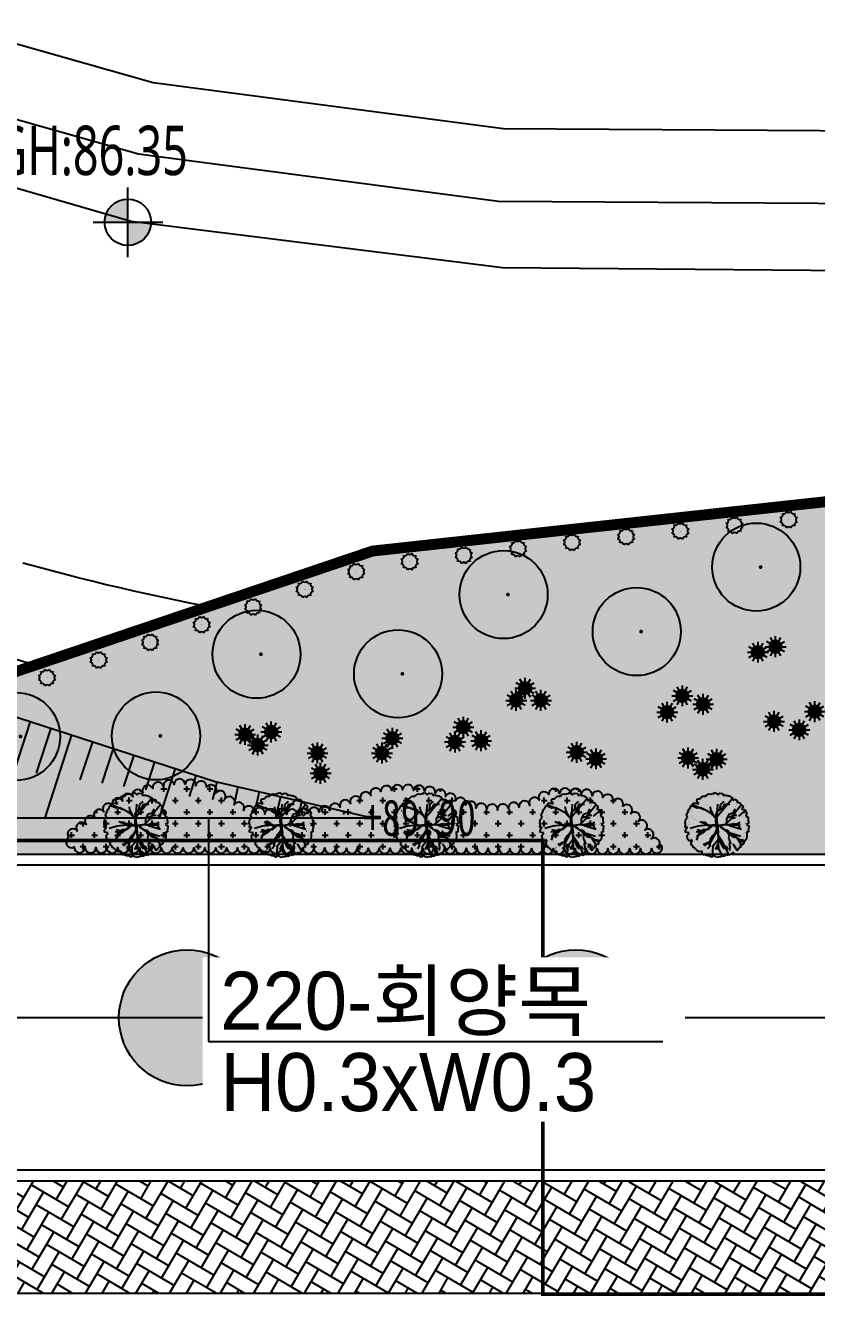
# Model space of a CAD drawing. Header units: millimetres. Extents: x 13387 to 322416, y 10188 to 219730.
# Drawn here: x 90969 to 112762, y 161485 to 196427 of the extents above; entities that cross this region are included whole.
import ezdxf
from ezdxf.enums import TextEntityAlignment as Align
from ezdxf.xclip import XClip

# ---------------------------------------------------------------- set-up
doc = ezdxf.new("R2010")
doc.units = ezdxf.units.MM
doc.header["$LTSCALE"] = 400
doc.header["$XCLIPFRAME"] = 0
doc.set_wipeout_variables(frame=1)
for name, pattern in [('base$0$base$0$HID', [2, 1.1, -0.9]), ('base$0$base$0$XREF_BASE$0$PHANTOMX2', [5, 2.5, -0.5, 0.5, -0.5, 0.5, -0.5]), ('DOT2', [0.125, 0, -0.125])]:
    doc.linetypes.add(name, pattern=pattern)
doc.layers.get('Defpoints').update_dxf_attribs({"color": 153})
for name, color, linetype in [('0-wipeout', 255, 'Continuous'), ('0-녹지', 71, 'Continuous'), ('_관목_Name', 7, 'Continuous'), ('_관목_Out', 7, 'Continuous'), ('_관목_Plant', 76, 'Continuous'), ('_관목_Size', 7, 'Continuous'), ('_관목_Tag', 7, 'Continuous'), ('_교목_Plant', 90, 'Continuous'), ('base$0$base$0$1-1CON', 35, 'Continuous'), ('base$0$base$0$1-HY', 8, 'Continuous'), ('base$0$base$0$1-물선', 5, 'Continuous'), ('base$0$base$0$1-지적선', 3, 'Continuous'), ('base$0$base$0$A-조적해치', 8, 'Continuous'), ('base$0$base$0$CE-SLOP-FILL', 1, 'Continuous'), ('base$0$base$0$CE_GH', 240, 'Continuous'), ('base$0$base$0$LSMD_CONT_LDREG_41500', 1, 'Continuous'), ('base$0$base$0$WID', 4, 'Continuous'), ('base$0$base$0$XREF_BASE$0$CE_PROPERTY LINE', 2, 'Continuous'), ('base$0$base$0$XREF_BASE$0$성토옹벽', 6, 'Continuous'), ('base$0$base$0$도로레벨', 5, 'Continuous'), ('base$0$base$0$사업부지', 7, 'Continuous'), ('base$0$base$0$지하2층외벽선', 2, 'Continuous'), ('base$0$base$0$현황레벨검토', 1, 'Continuous'), ('tc-2', 252, 'Continuous')]:
    doc.layers.add(name, color=color, linetype=linetype)
doc.layers.add('base$0$base$0$CE_GH_TEXT', color=2, linetype='Continuous', lineweight=20)
doc.styles.add('base$0$base$0$STANDARD', font='')
doc.styles.add('base$0$base$0$나눔고딕N', font='NanumGothic.ttf')
doc.styles.add('Landy', font='')
doc.styles.get("Standard").update_dxf_attribs({"font": 'arial.ttf'})
doc.styles.get('base$0$base$0$STANDARD').set_extended_font_data('DotumChe')
doc.styles.get('Landy').set_extended_font_data('Dotum')
doc.dimstyles.new('LandyUse_T', dxfattribs={"dimtxt": 2.5, "dimasz": 80, "dimexe": 1.25, "dimexo": 0.625, "dimtad": 1, "dimtxsty": 'Standard', "dimcen": 2.5, "dimadec": 0, "dimazin": 0, "dimtfac": 1, "dimtmove": 0, "dimatfit": 3, "dimfxl": 1, "dimarcsym": 0})
pattern_1 = [(59.62512505, (-195068152.13, -419647901.02), (-142.83199963, 547.356392), [1200, -400]), (149.62512505, (-195067949.87, -419647555.93), (-142.83199963, 547.356392), [1200, -400])]

# ---------------------------------------------------------------- blocks, each defined once
blk = doc.blocks.new('base$0$base$0$XREF_BASE$0$A$C3CBC0631')
at = {"layer": 'base$0$base$0$XREF_BASE$0$CE_PROPERTY LINE', "color": 8, "linetype": 'base$0$base$0$XREF_BASE$0$PHANTOMX2', "ltscale": 3, "flags": 128}
blk.add_lwpolyline([(24653, 158067), (15380, 151109), (8259, 149251), (3838, 149290), (748, 147602), (-6916, 147572), (-7299, 146160), (-1843, 125252), (436, 116516), (2171, 109870), (5326, 104706), (5798, 96717), (3940, 88655), (43, 76542), (81, 64279), (3722, 52297), (8342, 45951), (24954, 35648), (27528, 32946), (33205, 26984), (45785, 19196), (55262, 14961), (63842, 9900), (67943, 799), (71065, 403), (74495, 0), (71416, 11497), (72509, 16027), (80907, 20283), (84381, 29814), (86654, 26118), (86417, 19281), (94182, 16961), (94474, 13223), (94701, 13128), (143072, 50641), (145797, 73715), (141926, 86006), (137274, 142330), (130340, 137929), (128629, 139085), (122336, 140647), (114378, 141402), (105828, 145930), (90331, 146144), (69871, 143916), (58636, 140116), (56478, 144307), (45633, 153630)], close=True, dxfattribs=at)
blk = doc.blocks.new('base$0$base$0$A$C61401735')
at = {"layer": 'base$0$base$0$1-1CON', "color": 251, "linetype": 'Continuous', "elevation": 89000}
blk.add_lwpolyline([(84461, 144671), (84439, 144672)], dxfattribs=at)
at = {"layer": 'base$0$base$0$CE-SLOP-FILL', "color": 251}
for p, q in [((66727, 139219), (66296, 137891)), ((67298, 139033), (66896, 137798)), ((67868, 138848), (67126, 136563)), ((68439, 138662), (68098, 137613)), ((69010, 138477), (68699, 137520)), ((69580, 138291), (69299, 137427)), ((70151, 138106), (69900, 137335)), ((70721, 137920), (70280, 136563)), ((71292, 137735), (71102, 137149)), ((71864, 137553), (71749, 137058)), ((72448, 137418), (72350, 136991)), ((73033, 137283), (72950, 136923)), ((73617, 137148), (73482, 136563)), ((74202, 137013), (74150, 136788)), ((74787, 136877), (74750, 136720)), ((75371, 136742), (75351, 136653)), ((75956, 136607), (75951, 136585))]:
    blk.add_line(p, q, dxfattribs=at)
for points in [[(60445, 143707), (61434, 142857), (61945, 142392), (65415, 139645), (71820, 137563), (76146, 136563)], [(60445, 143707), (60445, 136563), (76146, 136563)]]:
    blk.add_lwpolyline(points, dxfattribs=at)
blk = doc.blocks.new('base$0$base$0$G$C940A8A8A')
at = {"layer": 'base$0$base$0$LSMD_CONT_LDREG_41500', "color": 1, "linetype": 'Continuous', "const_width": 300, "flags": 128}
blk.add_lwpolyline([(108147, 137630), (87787, 140640), (75957, 139800), (74927, 144400), (66787, 156160), (47607, 165750), (36878, 161359), (29518, 161359), (25251, 162513), (21834, 161660), (14411, 163566), (13684, 162297), (13684, 140689), (13684, 131660), (13684, 124791), (15433, 118998), (13873, 111149), (10039, 103817), (3210, 93080)], dxfattribs=at)
blk = doc.blocks.new('base$0$base$0$현황측량 지적')
at = {"layer": 'base$0$base$0$1-1CON', "color": 8, "linetype": 'Continuous', "elevation": 91000}
blk.add_lwpolyline([(6712, 2270), (6595, 2292), (6208, 2368), (5822, 2446), (5437, 2527), (5052, 2610), (4667, 2696), (4283, 2784), (3900, 2875), (3517, 2968), (3134, 3064), (2752, 3162), (2370, 3262), (1989, 3365), (1608, 3470)], dxfattribs=at)
at = {"layer": 'base$0$base$0$1-HY'}
blk.add_lwpolyline([(-9232, 19250), (-3947, 15360), (4590, 12888), (14814, 11611), (29668, 11486), (43871, 11222), (58268, 11764)], dxfattribs=at)
at = {"layer": 'base$0$base$0$1-HY', "color": 8}
blk.add_lwpolyline([(1945, 658), (-748, 1452)], dxfattribs=at)
at = {"layer": 'base$0$base$0$1-물선'}
for points in [[(-44527, 46069), (-43510, 45567), (-38516, 37084), (-35029, 32049), (-31930, 29077), (-28261, 28084), (-22622, 27049), (-17451, 26111), (-13244, 25122), (-7187, 22521), (-2191, 18804), (5198, 16710), (14848, 15440), (29384, 15349), (43509, 15220), (57330, 16577), (70112, 18974), (84062, 21418), (91786, 23556), (98779, 25841), (104280, 27429), (115356, 29359), (128526, 28969), (137832, 28498)], [(-44934, 45628), (-45234, 44552), (-40202, 36006), (-36558, 30745), (-32946, 27280), (-28703, 26132), (-22981, 25082), (-17858, 24152), (-13872, 23215), (-8192, 20776), (-3090, 16980), (4793, 14746), (14711, 13441), (29368, 13349), (43598, 13219), (57613, 14595), (70469, 17006), (84407, 19448), (91500, 21171), (99401, 23893), (104968, 25394), (115413, 27185), (131532, 26112), (138208, 25817)]]:
    blk.add_lwpolyline(points, dxfattribs=at)
at = {"layer": 'base$0$base$0$1-지적선', "color": 8, "rotation": 14.62512504690287}
blk.add_blockref('base$0$base$0$G$C940A8A8A', (-38193, -154447), dxfattribs=at)
blk = doc.blocks.new('base$0$base$0$XREF_BASE$0$A$C5E376D50')
at = {"layer": 'Defpoints', "linetype": 'Continuous', "flags": 128}
blk.add_lwpolyline([(363071, 246497), (359200, 258788), (354548, 315113), (347614, 310711), (345903, 311867), (339610, 313429), (331652, 314184), (323101, 318712), (307605, 318926), (287145, 316698), (275910, 312898), (273752, 317089), (262907, 326413), (241927, 330849), (227766, 320223), (223487, 311370)], dxfattribs=at)
blk = doc.blocks.new('base$0$base$0$A$C22D04AE8')
at = {"layer": 'base$0$base$0$CE_GH'}
h = blk.add_hatch(color=256, dxfattribs=at)
h.paths.add_polyline_path([(0, 0), (0, 800, 0.414214), (-800, 0)])
h.paths.add_polyline_path([(800, 0), (0, 0), (0, -800, 0.414214)])
for points in [[(0, -1200), (0, 1200)], [(-1200, 0), (1200, 0)]]:
    blk.add_lwpolyline(points, dxfattribs=at)
blk.add_circle((0, 0), 800, dxfattribs=at)
blk = doc.blocks.new('base$0$base$0$G$CBD6C6888')
at = {"layer": 'base$0$base$0$CE_GH', "linetype": 'ByBlock', "xscale": 0.8, "yscale": 0.8, "zscale": 0.8}
blk.add_blockref('base$0$base$0$A$C22D04AE8', (112268, 162647), dxfattribs=at)
at = {"layer": 'base$0$base$0$CE_GH_TEXT', "color": 2, "lineweight": 20, "style": 'base$0$base$0$나눔고딕N', "width": 0.7}
blk.add_text('GH:86.35', height=1360, dxfattribs=at).set_placement((108599, 164627), align=Align.MIDDLE_LEFT)
at = {"layer": 'base$0$base$0$현황레벨검토', "color": 1, "linetype": 'ByBlock', "style": 'base$0$base$0$STANDARD', "width": 0.8}
blk.add_text('+89.90', height=1000, dxfattribs=at).set_placement((118750, 145745))
blk = doc.blocks.new('base', base_point=(0, 0))
at = {"layer": 'base$0$base$0$도로레벨', "linetype": 'Continuous', "true_color": 0xffffff}
h = blk.add_hatch(color=7, dxfattribs=at)
edge = h.paths.add_edge_path()
edge.add_arc((2495048.2, -968714.2), 1873.2, 0, 360)
h = blk.add_hatch(color=7, dxfattribs=at)
edge = h.paths.add_edge_path()
edge.add_arc((2505755.8, -968714.2), 1873.2, 0, 360)
at = {"layer": 'base$0$base$0$사업부지', "linetype": 'Continuous', "ltscale": 10}
h = blk.add_hatch(dxfattribs=at)
h.set_pattern_fill('AR-HBONE', color=8, scale=100, angle=14.62513, style=0)
h.set_pattern_definition(pattern_1)
h.paths.add_polyline_path([(2504844.9, -976314.3), (2504844.9, -973221.4), (2498224, -973221.4), (2498224, -976314.3)])
h.paths.add_polyline_path([(2498224, -976314.3), (2498224, -973221.4), (2457749.9, -973214, 0.3604941), (2455247.2, -976234.1)])
h = blk.add_hatch(dxfattribs=at)
h.set_pattern_fill('AR-HBONE', color=8, scale=100, angle=14.62513, style=0)
h.set_pattern_definition(pattern_1)
edge = h.paths.add_edge_path()
edge.add_arc((2586759.7, -974767.8), 43738.9, 177.97379, 182.02621, ccw=False)
edge.add_line((2543048.2, -973221.4), (2504844.9, -973221.4))
edge.add_line((2504844.9, -973221.4), (2504844.9, -976314.3))
edge.add_line((2504844.9, -976314.3), (2543048.2, -976314.3))
edge = h.paths.add_edge_path()
edge.add_line((2498224, -997978.1), (2498224, -998978.1))
edge.add_line((2498224, -998978.1), (2499224, -998978.1))
edge.add_arc((2498224, -998978.1), 1000, 0, 90)
blk.add_line((2545648.2, -976314.3), (2454948.2, -976314.3))
at = {"layer": 'base$0$base$0$A-조적해치'}
for p, q in [((2543048.2, -964514.3), (2463048.2, -964514.3)), ((2543048.2, -972914), (2457750, -972914))]:
    blk.add_line(p, q, dxfattribs=at)
at = {"layer": 'base$0$base$0$WID'}
for p, q in [((2564548.2, -964214.3), (2463048.2, -964214.3)), ((2543048.2, -968714.2), (2463048.2, -968714.2)), ((2543048.2, -973214), (2457749.9, -973214))]:
    blk.add_line(p, q, dxfattribs=at)
at = {"layer": 'base$0$base$0$도로레벨', "color": 7, "linetype": 'Continuous'}
for centre in [(2495048.2, -968714.2), (2505755.8, -968714.2)]:
    blk.add_circle(centre, 1873.2, dxfattribs=at)
at = {"layer": 'base$0$base$0$지하2층외벽선', "linetype": 'base$0$base$0$HID', "const_width": 100}
blk.add_lwpolyline([(2554050, -1049427.6), (2465250, -1049427.6), (2465250, -1039927.6), (2449650, -1039927.6), (2449650, -963827.6), (2504846.7, -963827.6), (2504846.7, -976327.6), (2545650, -976327.6), (2545650, -991427.6), (2565050, -991427.6), (2565050, -1037927.6), (2554050, -1049427.6)], dxfattribs=at)
ref = blk.add_blockref('base$0$base$0$현황측량 지적', (2488921, -959657.5))
XClip(ref).set_block_clipping_path([(-120941.079460036, -150848.0068536659), (162857.5363889819, 70751.9931463341)])
blk.add_blockref('base$0$base$0$G$CBD6C6888', (2381151.9, -1109444.6))
ref = blk.add_blockref('base$0$base$0$XREF_BASE$0$A$C5E376D50', (2212998.1, -1272554.8))
XClip(ref).set_block_clipping_path([(154965.4345864058, 162053.3751671459), (438965.4345861674, 383653.3751671459)])
at = {"layer": 'base$0$base$0$CE-SLOP-FILL', "linetype": 'ByBlock'}
blk.add_blockref('base$0$base$0$A$C61401735', (2424002.9, -1099771.4), dxfattribs=at)
at = {"layer": 'base$0$base$0$XREF_BASE$0$성토옹벽'}
blk.add_blockref('base$0$base$0$XREF_BASE$0$A$C3CBC0631', (2430288.9, -1099777.9), dxfattribs=at)
blk = doc.blocks.new('TL000015_0')
at = {"color": 0}
for p, q in [((-0.441, 0.534), (-0.419, 0.573)), ((-0.419, 0.573), (-0.386, 0.575)), ((-0.386, 0.575), (-0.358, 0.59)), ((-0.358, 0.59), (-0.317, 0.629)), ((-0.317, 0.629), (-0.256, 0.634)), ((-0.256, 0.634), (-0.223, 0.655)), ((-0.223, 0.655), (-0.182, 0.679)), ((-0.182, 0.679), (-0.138, 0.675)), ((-0.138, 0.675), (-0.079, 0.692)), ((-0.079, 0.692), (-0.042, 0.707)), ((-0.042, 0.707), (0.008, 0.666)), ((-0.007, 0.185), (0.344, 0.601)), ((0.008, 0.666), (0.058, 0.697)), ((0.058, 0.697), (0.121, 0.686)), ((0.121, 0.686), (0.134, 0.647)), ((0.134, 0.647), (0.177, 0.662)), ((0.177, 0.662), (0.214, 0.642)), ((0.214, 0.642), (0.23, 0.649)), ((0.23, 0.649), (0.262, 0.64)), ((0.262, 0.64), (0.304, 0.616)), ((0.304, 0.616), (0.312, 0.601)), ((0.312, 0.601), (0.34, 0.547)), ((0.34, 0.547), (0.386, 0.568)), ((0.386, 0.568), (0.441, 0.534)), ((-0.66, 0.227), (-0.63, 0.277)), ((-0.63, 0.277), (-0.61, 0.344)), ((-0.61, 0.344), (-0.584, 0.362)), ((-0.584, 0.362), (-0.562, 0.414)), ((-0.562, 0.414), (-0.536, 0.436)), ((-0.431, 0.373), (-0.541, 0.426)), ((-0.536, 0.436), (-0.519, 0.466)), ((-0.275, 0.337), (-0.53, 0.447)), ((-0.519, 0.466), (-0.486, 0.49)), ((-0.486, 0.49), (-0.401, 0.463)), ((-0.401, 0.463), (-0.441, 0.534)), ((-0.35, 0.38), (-0.431, 0.373)), ((-0.249, 0.328), (-0.35, 0.38)), ((-0.183, 0.292), (-0.249, 0.328)), ((-0.11, 0.253), (-0.183, 0.292)), ((-0.132, 0.338), (-0.142, 0.402)), ((-0.137, 0.324), (-0.076, 0.214)), ((-0.097, 0.228), (-0.132, 0.338)), ((-0.017, 0.235), (0.01, 0.306)), ((0, 0.33), (-0.008, 0.158)), ((0.011, 0.461), (0, 0.33)), ((0.01, 0.306), (0.062, 0.338)), ((0.04, 0.326), (0.13, 0.387)), ((0.062, 0.338), (0.079, 0.456)), ((0.079, 0.456), (0.152, 0.515)), ((0.117, 0.332), (0.135, 0.396)), ((0.13, 0.387), (0.16, 0.458)), ((0.16, 0.458), (0.275, 0.458)), ((0.268, 0.25), (0.348, 0.275)), ((0.312, 0.148), (0.398, 0.291)), ((0.348, 0.275), (0.419, 0.338)), ((0.361, 0.316), (0.388, 0.36)), ((0.363, 0.284), (0.361, 0.316)), ((0.398, 0.291), (0.523, 0.452)), ((0.441, 0.534), (0.423, 0.506)), ((0.423, 0.506), (0.493, 0.49)), ((0.466, 0.204), (0.612, 0.321)), ((0.493, 0.49), (0.502, 0.466)), ((0.502, 0.466), (0.567, 0.41)), ((0.567, 0.41), (0.536, 0.359)), ((0.536, 0.359), (0.604, 0.34)), ((0.582, 0.281), (0.588, 0.276)), ((0.604, 0.34), (0.615, 0.312)), ((0.615, 0.312), (0.639, 0.281)), ((0.639, 0.281), (0.617, 0.198)), ((-0.689, 0.059), (-0.682, 0.101)), ((-0.68, 0.018), (-0.689, 0.059)), ((-0.686, -0.042), (-0.68, 0.018)), ((-0.682, 0.101), (-0.673, 0.133)), ((-0.673, 0.133), (-0.636, 0.172)), ((-0.636, 0.172), (-0.66, 0.227)), ((-0.203, 0.006), (-0.413, -0.015)), ((-0.208, 0.017), (-0.368, 0.079)), ((-0.254, 0.066), (-0.342, 0.066)), ((-0.215, 0.017), (-0.254, 0.066)), ((-0.044, 0.179), (-0.097, 0.228)), ((-0.076, 0.214), (-0.044, 0.182)), ((-0.009, 0.16), (-0.017, 0.235)), ((0.267, -0.003), (0.19, 0.02)), ((0.192, 0.017), (0.297, 0.03)), ((0.312, 0.148), (0.204, 0.045)), ((0.211, 0.14), (0.268, 0.25)), ((0.211, 0.044), (0.211, 0.14)), ((0.228, 0.174), (0.307, 0.196)), ((0.267, -0.003), (0.449, 0.016)), ((0.297, 0.03), (0.358, 0.04)), ((0.307, 0.196), (0.341, 0.221)), ((0.312, 0.148), (0.396, 0.174)), ((0.341, 0.221), (0.429, 0.223)), ((0.358, 0.04), (0.495, 0.008)), ((0.402, 0.03), (0.461, 0.047)), ((0.461, 0.047), (0.495, 0.071)), ((0.461, 0.01), (0.491, -0.068)), ((0.617, 0.198), (0.671, 0.181)), ((0.629, 0.042), (0.627, 0.039)), ((0.691, 0.068), (0.635, 0.018)), ((0.635, 0.018), (0.689, -0.01)), ((0.671, 0.181), (0.667, 0.157)), ((0.667, 0.157), (0.669, 0.101)), ((0.669, 0.101), (0.691, 0.068)), ((-0.638, -0.038), (-0.686, -0.042)), ((-0.682, -0.095), (-0.638, -0.038)), ((-0.682, -0.147), (-0.682, -0.095)), ((-0.602, -0.161), (-0.682, -0.147)), ((-0.645, -0.219), (-0.602, -0.161)), ((-0.632, -0.286), (-0.645, -0.219)), ((-0.406, -0.014), (-0.58, -0.066)), ((-0.262, -0.123), (-0.45, -0.147)), ((-0.278, -0.133), (-0.443, -0.238)), ((-0.411, -0.223), (-0.443, -0.318)), ((-0.328, -0.112), (-0.428, -0.093)), ((-0.379, -0.144), (-0.418, -0.227)), ((-0.293, -0.088), (-0.379, -0.144)), ((-0.203, -0.09), (-0.293, -0.088)), ((-0.262, -0.123), (-0.278, -0.133)), ((-0.262, -0.123), (-0.138, -0.022)), ((-0.112, -0.012), (-0.203, -0.09)), ((-0.026, -0.149), (-0.173, -0.422)), ((-0.093, -0.218), (-0.149, -0.298)), ((-0.138, -0.022), (-0.123, -0.003)), ((-0.029, -0.144), (-0.093, -0.218)), ((0.014, -0.17), (0.023, -0.261)), ((0.017, -0.199), (0.114, -0.355)), ((0.018, -0.171), (0.047, -0.291)), ((0.023, -0.261), (0.018, -0.518)), ((0.111, -0.051), (0.152, -0.083)), ((0.213, -0.129), (0.113, -0.055)), ((0.152, -0.083), (0.226, -0.098)), ((0.199, -0.095), (0.258, -0.218)), ((0.213, -0.129), (0.246, -0.15)), ((0.226, -0.098), (0.25, -0.122)), ((0.239, -0.145), (0.51, -0.229)), ((0.246, -0.15), (0.384, -0.229)), ((0.258, -0.218), (0.248, -0.274)), ((0.25, -0.122), (0.295, -0.191)), ((0.267, -0.003), (0.524, -0.08)), ((0.295, -0.191), (0.339, -0.245)), ((0.339, -0.245), (0.434, -0.257)), ((0.384, -0.229), (0.507, -0.313)), ((0.427, -0.258), (0.534, -0.436)), ((0.641, -0.243), (0.63, -0.299)), ((0.676, -0.138), (0.633, -0.15)), ((0.633, -0.15), (0.643, -0.202)), ((0.643, -0.202), (0.641, -0.243)), ((0.682, -0.08), (0.671, -0.083)), ((0.671, -0.083), (0.676, -0.138)), ((0.689, -0.01), (0.676, -0.051)), ((0.676, -0.051), (0.682, -0.08)), ((-0.597, -0.334), (-0.632, -0.286)), ((-0.534, -0.306), (-0.597, -0.334)), ((-0.562, -0.406), (-0.534, -0.306)), ((-0.53, -0.434), (-0.562, -0.406)), ((-0.501, -0.484), (-0.53, -0.434)), ((-0.473, -0.497), (-0.501, -0.484)), ((-0.438, -0.521), (-0.473, -0.497)), ((-0.429, -0.543), (-0.438, -0.521)), ((-0.386, -0.567), (-0.429, -0.543)), ((-0.154, -0.352), (-0.301, -0.416)), ((-0.101, -0.289), (-0.273, -0.448)), ((-0.156, -0.445), (-0.198, -0.502)), ((-0.149, -0.298), (-0.156, -0.445)), ((0.022, -0.306), (-0.105, -0.469)), ((-0.092, -0.452), (-0.102, -0.682)), ((-0.002, -0.443), (-0.034, -0.516)), ((0.025, -0.401), (-0.002, -0.443)), ((0.047, -0.291), (0.025, -0.391)), ((0.025, -0.391), (0.035, -0.497)), ((0.035, -0.497), (0.091, -0.617)), ((0.05, -0.316), (0.108, -0.445)), ((0.099, -0.418), (0.199, -0.45)), ((0.108, -0.445), (0.162, -0.502)), ((0.114, -0.355), (0.218, -0.562)), ((0.199, -0.45), (0.233, -0.507)), ((0.248, -0.274), (0.299, -0.399)), ((0.275, -0.355), (0.263, -0.418)), ((0.263, -0.418), (0.277, -0.46)), ((0.277, -0.46), (0.268, -0.536)), ((0.342, -0.394), (0.435, -0.535)), ((0.467, -0.497), (0.432, -0.545)), ((0.493, -0.469), (0.467, -0.497)), ((0.49, -0.301), (0.609, -0.323)), ((0.515, -0.471), (0.493, -0.469)), ((0.571, -0.402), (0.499, -0.415)), ((0.499, -0.415), (0.515, -0.471)), ((0.507, -0.313), (0.583, -0.368)), ((0.578, -0.365), (0.571, -0.402)), ((0.61, -0.315), (0.578, -0.365)), ((0.63, -0.299), (0.61, -0.315)), ((-0.321, -0.556), (-0.386, -0.567)), ((-0.323, -0.606), (-0.321, -0.556)), ((-0.295, -0.634), (-0.323, -0.606)), ((-0.249, -0.634), (-0.295, -0.634)), ((-0.208, -0.656), (-0.249, -0.634)), ((-0.197, -0.656), (-0.208, -0.656)), ((-0.145, -0.663), (-0.197, -0.656)), ((-0.112, -0.689), (-0.145, -0.663)), ((-0.069, -0.643), (-0.112, -0.689)), ((-0.005, -0.689), (-0.069, -0.643)), ((0.023, -0.682), (-0.005, -0.689)), ((0.053, -0.673), (0.023, -0.682)), ((0.088, -0.68), (0.053, -0.673)), ((0.11, -0.663), (0.088, -0.68)), ((0.091, -0.617), (0.091, -0.666)), ((0.162, -0.667), (0.11, -0.663)), ((0.197, -0.616), (0.162, -0.667)), ((0.236, -0.647), (0.197, -0.616)), ((0.218, -0.562), (0.25, -0.642)), ((0.258, -0.628), (0.236, -0.647)), ((0.301, -0.626), (0.258, -0.628)), ((0.317, -0.602), (0.301, -0.626)), ((0.343, -0.597), (0.317, -0.602)), ((0.367, -0.584), (0.343, -0.597))]:
    blk.add_line(p, q, dxfattribs=at)
blk.add_lwpolyline([(0.077, 0.002), (0.077, -0.004), (0.096, -0.035), (0.118, -0.05), (0.109, -0.06), (0.08, -0.038), (0.056, -0.006), (0.014, -0.014), (0.014, -0.054), (0.026, -0.167), (0.005, -0.173), (0.002, -0.124), (-0.007, -0.132), (-0.018, -0.158), (-0.03, -0.145), (-0.001, -0.088), (-0.008, -0.014), (-0.026, -0.011), (-0.074, -0.004), (-0.109, -0.003), (-0.178, -0.004), (-0.214, 0.011), (-0.203, 0.022), (-0.181, 0.009), (-0.098, 0.011), (-0.033, 0.012), (-0.02, 0.019), (-0.023, 0.107), (-0.021, 0.144), (-0.049, 0.173), (-0.042, 0.185), (-0.025, 0.162), (-0.004, 0.157), (-0.007, 0.104), (0.003, 0.028), (0.017, 0.006), (0.093, 0.016), (0.181, 0.031), (0.203, 0.052), (0.206, 0.035), (0.192, 0.025), (0.187, 0.015)], close=True)
at = {"layer": 'tc-2', "linetype": 'DOT2'}
for p, q in [((-0.248, 0.335), (-0.424, 0.549)), ((-0.331, 0.436), (-0.352, 0.597)), ((-0.311, 0.534), (-0.316, 0.625)), ((-0.287, 0.463), (-0.269, 0.59)), ((-0.137, 0.324), (-0.277, 0.633)), ((-0.269, 0.59), (-0.172, 0.613)), ((-0.223, 0.514), (-0.222, 0.657)), ((-0.172, 0.613), (-0.157, 0.636)), ((-0.154, 0.361), (-0.167, 0.673)), ((-0.157, 0.636), (-0.115, 0.628)), ((-0.115, 0.628), (-0.071, 0.646)), ((0.011, 0.461), (-0.095, 0.687)), ((-0.071, 0.646), (0.002, 0.646)), ((0.011, 0.461), (-0.005, 0.693)), ((0.002, 0.646), (0.005, 0.65)), ((0.005, 0.546), (0.062, 0.69)), ((0.005, 0.65), (0.039, 0.631)), ((0.039, 0.631), (0.058, 0.646)), ((0.05, 0.598), (0.059, 0.701)), ((0.094, 0.532), (0.05, 0.598)), ((0.058, 0.646), (0.063, 0.643)), ((0.063, 0.643), (0.077, 0.595)), ((0.077, 0.595), (0.141, 0.614)), ((0.146, 0.478), (0.09, 0.687)), ((0.135, 0.396), (0.174, 0.67)), ((0.141, 0.614), (0.184, 0.597)), ((0.152, 0.515), (0.27, 0.63)), ((0.158, 0.561), (0.245, 0.647)), ((0.184, 0.597), (0.202, 0.601)), ((0.202, 0.601), (0.26, 0.581)), ((0.26, 0.581), (0.298, 0.536)), ((0.388, 0.505), (0.407, 0.549)), ((-0.536, 0.211), (-0.632, 0.286)), ((-0.544, 0.217), (-0.608, 0.333)), ((-0.604, 0.277), (-0.563, 0.335)), ((-0.571, 0.18), (-0.604, 0.277)), ((-0.543, 0.309), (-0.587, 0.348)), ((-0.563, 0.335), (-0.541, 0.298)), ((-0.514, 0.27), (-0.543, 0.309)), ((-0.541, 0.298), (-0.519, 0.397)), ((-0.519, 0.397), (-0.485, 0.409)), ((-0.485, 0.409), (-0.471, 0.443)), ((-0.471, 0.443), (-0.383, 0.458)), ((-0.365, 0.475), (-0.426, 0.505)), ((-0.385, 0.519), (-0.373, 0.524)), ((-0.383, 0.458), (-0.385, 0.519)), ((-0.373, 0.524), (-0.287, 0.463)), ((-0.247, 0.458), (-0.311, 0.534)), ((-0.254, 0.434), (-0.308, 0.451)), ((-0.137, 0.324), (-0.275, 0.337)), ((-0.205, 0.444), (-0.254, 0.434)), ((-0.178, 0.434), (-0.247, 0.458)), ((-0.142, 0.402), (-0.178, 0.434)), ((-0.137, 0.39), (-0.171, 0.475)), ((0.121, 0.493), (0.094, 0.532)), ((0.194, 0.423), (0.437, 0.536)), ((0.275, 0.458), (0.388, 0.505)), ((0.298, 0.536), (0.331, 0.54)), ((0.331, 0.54), (0.345, 0.513)), ((0.345, 0.513), (0.414, 0.48)), ((0.37, 0.245), (0.403, 0.4)), ((0.388, 0.36), (0.397, 0.419)), ((0.388, 0.275), (0.596, 0.351)), ((0.396, 0.174), (0.634, 0.274)), ((0.397, 0.419), (0.427, 0.451)), ((0.403, 0.4), (0.461, 0.515)), ((0.414, 0.48), (0.425, 0.47)), ((0.414, 0.422), (0.501, 0.477)), ((0.419, 0.338), (0.449, 0.39)), ((0.425, 0.47), (0.425, 0.431)), ((0.425, 0.431), (0.51, 0.364)), ((0.427, 0.451), (0.444, 0.5)), ((0.449, 0.39), (0.527, 0.429)), ((0.51, 0.364), (0.523, 0.349)), ((0.523, 0.349), (0.517, 0.319)), ((0.517, 0.319), (0.582, 0.281)), ((0.522, 0.24), (0.569, 0.277)), ((0.527, 0.429), (0.535, 0.431)), ((0.569, 0.277), (0.625, 0.292)), ((0.588, 0.276), (0.575, 0.213)), ((-0.446, 0.109), (-0.69, 0.065)), ((-0.531, 0.142), (-0.68, 0.134)), ((-0.651, 0.074), (-0.673, 0.074)), ((-0.555, 0.151), (-0.661, 0.207)), ((-0.583, 0.064), (-0.651, 0.074)), ((-0.635, 0.057), (-0.617, 0.076)), ((-0.614, 0.015), (-0.635, 0.057)), ((-0.534, 0.167), (-0.634, 0.201)), ((-0.585, 0.025), (-0.634, -0.005)), ((-0.63, -0.042), (-0.614, 0.015)), ((-0.625, 0.128), (-0.621, 0.15)), ((-0.624, 0.122), (-0.625, 0.128)), ((-0.617, 0.076), (-0.624, 0.122)), ((-0.621, 0.15), (-0.571, 0.18)), ((-0.499, 0.044), (-0.585, 0.025)), ((-0.56, 0.03), (-0.583, 0.064)), ((-0.368, 0.079), (-0.555, 0.151)), ((-0.472, 0.119), (-0.536, 0.211)), ((-0.494, 0.142), (-0.534, 0.167)), ((-0.524, 0.191), (-0.514, 0.27)), ((-0.489, 0.137), (-0.524, 0.191)), ((-0.365, 0.02), (-0.499, 0.044)), ((-0.421, 0.076), (-0.494, 0.142)), ((-0.342, 0.066), (-0.421, 0.076)), ((-0.303, 0.066), (-0.365, 0.02)), ((0.424, 0.223), (0.508, 0.189)), ((0.429, 0.223), (0.522, 0.24)), ((0.441, 0.193), (0.671, 0.163)), ((0.449, 0.016), (0.69, -0.001)), ((0.495, 0.071), (0.589, 0.069)), ((0.495, 0.008), (0.591, 0.022)), ((0.508, 0.189), (0.554, 0.204)), ((0.519, 0.011), (0.685, 0.087)), ((0.538, 0.01), (0.687, -0.067)), ((0.554, 0.204), (0.635, 0.186)), ((0.563, 0.177), (0.651, 0.23)), ((0.575, 0.213), (0.602, 0.174)), ((0.589, 0.069), (0.63, 0.086)), ((0.591, 0.022), (0.682, -0.034)), ((0.627, 0.039), (0.593, 0.02)), ((0.593, 0.02), (0.608, -0.06)), ((0.602, 0.174), (0.615, 0.128)), ((0.615, 0.128), (0.603, 0.094)), ((0.603, 0.094), (0.629, 0.042)), ((0.63, 0.086), (0.664, 0.106)), ((-0.413, -0.015), (-0.692, -0.017)), ((-0.58, -0.066), (-0.686, -0.092)), ((-0.634, -0.005), (-0.673, -0.009)), ((-0.527, -0.05), (-0.673, -0.161)), ((-0.58, -0.11), (-0.673, -0.11)), ((-0.45, -0.147), (-0.662, -0.201)), ((-0.64, -0.106), (-0.63, -0.042)), ((-0.539, -0.152), (-0.64, -0.106)), ((-0.454, -0.148), (-0.633, -0.278)), ((-0.597, -0.257), (-0.627, -0.269)), ((-0.443, -0.238), (-0.602, -0.34)), ((-0.6, -0.193), (-0.595, -0.179)), ((-0.588, -0.201), (-0.6, -0.193)), ((-0.509, -0.24), (-0.597, -0.257)), ((-0.595, -0.179), (-0.539, -0.152)), ((-0.571, -0.26), (-0.588, -0.201)), ((-0.524, -0.095), (-0.58, -0.11)), ((-0.569, -0.28), (-0.571, -0.26)), ((-0.357, -0.184), (-0.563, -0.401)), ((-0.428, -0.093), (-0.524, -0.095)), ((-0.453, -0.269), (-0.509, -0.24)), ((-0.418, -0.227), (-0.47, -0.289)), ((-0.316, -0.158), (-0.392, -0.343)), ((0.213, -0.129), (0.342, -0.394)), ((0.434, -0.257), (0.557, -0.294)), ((0.483, -0.067), (0.582, -0.147)), ((0.491, -0.068), (0.603, -0.093)), ((0.51, -0.229), (0.628, -0.284)), ((0.524, -0.08), (0.679, -0.122)), ((0.545, -0.118), (0.582, -0.21)), ((0.617, -0.106), (0.56, -0.181)), ((0.56, -0.181), (0.58, -0.211)), ((0.58, -0.243), (0.576, -0.275)), ((0.58, -0.211), (0.58, -0.243)), ((0.582, -0.147), (0.658, -0.205)), ((0.582, -0.21), (0.64, -0.257)), ((0.603, -0.093), (0.65, -0.144)), ((0.608, -0.06), (0.617, -0.106)), ((-0.47, -0.289), (-0.592, -0.311)), ((-0.534, -0.291), (-0.569, -0.28)), ((-0.524, -0.346), (-0.534, -0.291)), ((-0.531, -0.36), (-0.524, -0.346)), ((-0.521, -0.388), (-0.531, -0.36)), ((-0.434, -0.458), (-0.521, -0.388)), ((-0.489, -0.347), (-0.499, -0.455)), ((-0.392, -0.343), (-0.497, -0.48)), ((-0.443, -0.318), (-0.489, -0.347)), ((-0.391, -0.514), (-0.443, -0.516)), ((-0.389, -0.337), (-0.434, -0.537)), ((-0.34, -0.478), (-0.434, -0.458)), ((-0.403, -0.548), (-0.34, -0.478)), ((-0.311, -0.48), (-0.391, -0.514)), ((-0.273, -0.448), (-0.383, -0.574)), ((-0.173, -0.422), (-0.329, -0.607)), ((-0.301, -0.416), (-0.311, -0.48)), ((-0.228, -0.487), (-0.276, -0.632)), ((-0.117, -0.499), (-0.249, -0.644)), ((-0.198, -0.502), (-0.225, -0.578)), ((-0.105, -0.469), (-0.184, -0.665)), ((-0.183, -0.489), (-0.161, -0.578)), ((-0.034, -0.516), (-0.039, -0.602)), ((0.018, -0.518), (0.014, -0.689)), ((0.018, -0.518), (0.084, -0.684)), ((0.143, -0.413), (0.148, -0.673)), ((0.162, -0.502), (0.174, -0.58)), ((0.168, -0.462), (0.279, -0.546)), ((0.271, -0.515), (0.218, -0.572)), ((0.233, -0.507), (0.28, -0.556)), ((0.268, -0.536), (0.265, -0.57)), ((0.343, -0.534), (0.271, -0.515)), ((0.279, -0.546), (0.322, -0.609)), ((0.289, -0.286), (0.298, -0.471)), ((0.298, -0.471), (0.35, -0.593)), ((0.299, -0.399), (0.346, -0.418)), ((0.335, -0.38), (0.498, -0.476)), ((0.347, -0.469), (0.343, -0.534)), ((0.346, -0.418), (0.39, -0.467)), ((0.432, -0.545), (0.347, -0.469)), ((0.347, -0.469), (0.367, -0.584)), ((0.372, -0.472), (0.347, -0.469)), ((0.424, -0.446), (0.372, -0.472)), ((0.39, -0.467), (0.424, -0.524)), ((0.451, -0.441), (0.424, -0.446)), ((0.453, -0.423), (0.451, -0.441)), ((0.526, -0.343), (0.453, -0.346)), ((0.453, -0.346), (0.453, -0.423)), ((0.529, -0.335), (0.526, -0.343)), ((0.542, -0.287), (0.529, -0.335)), ((0.576, -0.275), (0.542, -0.287)), ((0.557, -0.294), (0.593, -0.333)), ((-0.302, -0.556), (-0.403, -0.548)), ((-0.232, -0.582), (-0.302, -0.556)), ((-0.225, -0.578), (-0.259, -0.634)), ((-0.169, -0.584), (-0.232, -0.582)), ((-0.119, -0.618), (-0.169, -0.584)), ((-0.161, -0.578), (-0.129, -0.651)), ((-0.044, -0.616), (-0.119, -0.618)), ((-0.003, -0.643), (-0.044, -0.616)), ((-0.039, -0.602), (-0.039, -0.654)), ((0.036, -0.61), (-0.003, -0.643)), ((0.098, -0.571), (0.036, -0.61)), ((0.154, -0.61), (0.098, -0.571)), ((0.188, -0.604), (0.154, -0.61)), ((0.174, -0.58), (0.223, -0.624)), ((0.215, -0.597), (0.188, -0.604)), ((0.218, -0.572), (0.215, -0.597)), ((0.265, -0.57), (0.27, -0.617)), ((0.28, -0.556), (0.339, -0.578))]:
    blk.add_line(p, q, dxfattribs=at)
blk = doc.blocks.new('TE000017_0')
for p, q in [((0.386, -0.104), (-0.386, 0.104)), ((-0.386, -0.104), (0.386, 0.104)), ((0.283, -0.283), (-0.283, 0.283)), ((-0.283, -0.283), (0.283, 0.283)), ((-0.104, -0.386), (0.104, 0.386)), ((0.104, -0.386), (-0.104, 0.386))]:
    blk.add_line(p, q)
at = {"layer": 'tc-2'}
for p, q in [((-0.6, 0), (0.6, 0)), ((-0.52, -0.3), (0.52, 0.3)), ((0.52, -0.3), (-0.52, 0.3)), ((0.3, -0.52), (-0.3, 0.52)), ((-0.3, -0.52), (0.3, 0.52)), ((0, -0.6), (0, 0.6))]:
    blk.add_line(p, q, dxfattribs=at)
blk = doc.blocks.new('TE000013_0')
at = {"const_width": 0.0239}
blk.add_lwpolyline([(-0.01, 0, 1), (0.01, 0, 1)], format="xyb", close=True, dxfattribs=at)
at = {"color": 0}
for centre, start, end in [((-0.73, 0.42), 270.5612, 29.4388), ((-0.84, 0), 300.5612, 59.4388), ((-0.42, 0.73), 240.5612, 359.4388), ((0, 0.84), 210.5612, 329.4388), ((0.42, 0.73), 180.5612, 299.4388), ((0.73, 0.42), 150.5612, 269.4388), ((0.84, 0), 120.5612, 239.4388), ((-0.73, -0.42), 330.5612, 89.4388), ((-0.42, -0.73), 0.5612, 119.4388), ((0, -0.84), 30.5612, 149.4388), ((0.42, -0.73), 60.5612, 179.4388), ((0.73, -0.42), 90.5612, 209.4388)]:
    blk.add_arc(centre, 0.225, start, end, dxfattribs=at)
blk = doc.blocks.new('TL000074_0')
at = {"const_width": 0.0211}
blk.add_lwpolyline([(-0.011, 0, 1), (0.011, 0, 1)], format="xyb", close=True, dxfattribs=at)
at = {"color": 0}
blk.add_circle((-0.05, 0), 0.505, dxfattribs=at)
at = {"layer": 'tc-2', "linetype": 'DOT2'}
blk.add_circle((0, 0), 0.505, dxfattribs=at)
blk = doc.blocks.new('G$CE0093AA2')
at = {"layer": '0-녹지'}
h = blk.add_hatch(color=256, dxfattribs=at)
h.dxf.hatch_style = 1
edge = h.paths.add_edge_path()
edge.add_line((19332, 126164), (19440, 125747))
edge.add_line((19440, 125747), (22595, 120583))
edge.add_line((22595, 120583), (23068, 112594))
edge.add_line((23068, 112594), (21209, 104532))
edge.add_line((21209, 104532), (17313, 92419))
edge.add_line((17313, 92419), (17351, 80156))
edge.add_line((17351, 80156), (20991, 68174))
edge.add_line((20991, 68174), (25611, 61828))
edge.add_line((25611, 61828), (42224, 51526))
edge.add_line((42224, 51526), (44798, 48823))
edge.add_line((44798, 48823), (50475, 42861))
edge.add_line((50475, 42861), (63054, 35073))
edge.add_line((63054, 35073), (72532, 30838))
edge.add_line((72532, 30838), (81111, 25777))
edge.add_line((81111, 25777), (85212, 16676))
edge.add_line((85212, 16676), (91764, 15877))
edge.add_line((91764, 15877), (88685, 27374))
edge.add_line((88685, 27374), (89778, 31902))
edge.add_line((89778, 31902), (98176, 36160))
edge.add_line((98176, 36160), (101651, 45691))
edge.add_line((101651, 45691), (103923, 41996))
edge.add_line((103923, 41996), (103686, 35158))
edge.add_line((103686, 35158), (111452, 32838))
edge.add_line((111452, 32838), (111744, 29100))
edge.add_line((111744, 29100), (111971, 29006))
edge.add_line((111971, 29006), (160342, 66518))
edge.add_line((160342, 66518), (163067, 89592))
edge.add_line((163067, 89592), (159195, 101883))
edge.add_line((159195, 101883), (154544, 158207))
edge.add_line((154544, 158207), (147609, 153806))
edge.add_line((147609, 153806), (145898, 154962))
edge.add_line((145898, 154962), (139606, 156524))
edge.add_line((139606, 156524), (131647, 157279))
edge.add_line((131647, 157279), (123097, 161807))
edge.add_line((123097, 161807), (107601, 162021))
edge.add_line((107601, 162021), (87141, 159793))
edge.add_line((87141, 159793), (75906, 155993))
edge.add_line((75906, 155993), (73745, 160181))
edge.add_line((73745, 160181), (73096, 160745))
edge.add_line((73096, 160745), (72894, 160510))
edge.add_line((72894, 160510), (72242, 159752))
edge.add_line((72242, 159752), (62304, 168301))
edge.add_line((62304, 168301), (42227, 172547))
edge.add_line((42227, 172547), (32820, 165471))
edge.add_line((32820, 165471), (25883, 163665))
edge.add_line((25883, 163665), (18187, 161975))
edge.add_line((18187, 161975), (11890, 160474))
edge.add_line((11890, 160474), (17026, 140967))
edge.add_line((17026, 140967), (15748, 140633))
edge.add_arc((16971, 144898), 4437, 254.0004, 277.3556)
edge.add_arc((17403, 141489), 1000, 277.8144, 14.3903)
edge.add_line((18371, 141737), (13785, 159318))
edge.add_line((13785, 159318), (29855, 163519))
edge.add_line((29855, 163519), (30813, 159836))
edge.add_line((30813, 159836), (33433, 159836))
edge.add_arc((33433, 161336), 1500, 270, 0)
edge.add_line((34933, 161336), (34933, 165036))
edge.add_line((34933, 165036), (63733, 165036))
edge.add_line((63733, 165036), (63733, 161336))
edge.add_arc((65233, 161336), 1500, 180, 270)
edge.add_line((65233, 159836), (65633, 159836))
edge.add_line((65633, 159836), (65633, 153836))
edge.add_line((65633, 153836), (51533, 153836))
edge.add_arc((51533, 152336), 1500, 90, 180)
edge.add_line((50033, 152336), (50033, 151836))
edge.add_line((50033, 151836), (71008, 151836))
edge.add_line((71008, 151836), (71008, 151636))
edge.add_line((71008, 151636), (50033, 151636))
edge.add_line((50033, 151636), (50033, 151436))
edge.add_line((50033, 151436), (132842, 151437))
edge.add_line((132842, 151437), (125758, 157216))
edge.add_line((125758, 157216), (126390, 157991))
edge.add_line((126390, 157991), (133198, 152437))
edge.add_line((133198, 152437), (151994, 152437))
edge.add_line((151994, 152437), (152030, 124236))
edge.add_line((152030, 124236), (152233, 124236))
edge.add_line((152233, 124236), (152230, 88933))
edge.add_line((152230, 88933), (158560, 88933))
edge.add_line((158560, 88933), (158560, 78842))
edge.add_line((158560, 78842), (152230, 78842))
edge.add_line((152230, 78842), (152230, 66033))
edge.add_line((152230, 66033), (147833, 66033))
edge.add_line((147833, 66033), (147833, 62187))
edge.add_line((147833, 62187), (147083, 61578))
edge.add_line((147083, 61578), (147725, 60739))
edge.add_line((147725, 60739), (131769, 47783))
edge.add_line((131769, 47783), (123643, 42450))
edge.add_line((123643, 42450), (107643, 42441))
edge.add_line((107643, 42441), (107643, 47629))
edge.add_line((107643, 47629), (107217, 47629))
edge.add_arc((107217, 34129), 13500, 90, 149.8113)
edge.add_arc((80422, 49717), 17500, 296.8893, 329.8113, ccw=False)
edge.add_arc((80422, 49717), 17500, 238.204, 296.8893, ccw=False)
edge.add_line((71201, 34843), (39074, 54760))
edge.add_arc((54617, 79833), 29500, 180, 238.204, ccw=False)
edge.add_line((25117, 79833), (25117, 118109))
edge.add_arc((16617, 118109), 8500, 360, 71.3731)
at = {"layer": '_관목_Plant'}
h = blk.add_hatch(dxfattribs=at)
h.set_pattern_fill('CROSS', color=256, scale=50, style=0)
h.set_pattern_definition([(0, (-2420532.55, 1124713.78), (317.5, 317.5), [158.75, -476.25]), (90, (-2420453.18, 1124634.4), (-317.5, 317.5), [158.75, -476.25])])
edge = h.paths.add_edge_path()
edge.add_arc((94908, 151742), 150, 305.4796, 125.4796)
edge.add_arc((94734, 151986), 150, 305.4796, 125.4796)
edge.add_arc((94560, 152230), 150, 305.4796, 125.4796)
edge.add_arc((94363, 152455), 150, 316.6333, 136.6333)
edge.add_arc((94145, 152661), 150, 316.6333, 136.6333)
edge.add_arc((93899, 152824), 150, 336.5191, 156.5191)
edge.add_arc((93624, 152944), 150, 336.5191, 156.5191)
edge.add_arc((93338, 153028), 150, 350.4507, 170.4507)
edge.add_arc((93042, 153078), 150, 350.4507, 170.4507)
edge.add_arc((92744, 153106), 150, 358.8667, 178.8667)
edge.add_arc((92444, 153112), 150, 358.8667, 178.8667)
edge.add_arc((92145, 153101), 150, 5.2873, 185.2873)
edge.add_arc((91866, 153012), 150, 30.3101, 210.3101)
edge.add_arc((91607, 152860), 150, 30.3101, 210.3101)
edge.add_arc((91329, 152763), 150, 8.3327, 188.3327)
edge.add_arc((91032, 152720), 150, 8.1539, 188.1539)
edge.add_arc((90735, 152677), 150, 8.1539, 188.1539)
edge.add_arc((90437, 152669), 150, 355.1184, 175.1184)
edge.add_arc((90139, 152694), 150, 355.1184, 175.1184)
edge.add_arc((89845, 152750), 150, 343.3037, 163.3037)
edge.add_arc((89564, 152853), 150, 336.6254, 156.6254)
edge.add_arc((89289, 152972), 150, 336.6254, 156.6254)
edge.add_arc((89009, 153079), 150, 341.312, 161.312)
edge.add_arc((88719, 153154), 150, 349.7372, 169.7372)
edge.add_arc((88422, 153190), 150, 356.4374, 176.4374)
edge.add_arc((88122, 153209), 150, 356.4374, 176.4374)
edge.add_arc((87823, 153206), 150, 4.6752, 184.6752)
edge.add_arc((87524, 153181), 150, 4.6752, 184.6752)
edge.add_arc((87235, 153115), 150, 21.1698, 201.1698)
edge.add_arc((86955, 153007), 150, 21.1698, 201.1698)
edge.add_arc((86677, 152895), 150, 22.4806, 202.4806)
edge.add_arc((86396, 152790), 150, 18.5779, 198.5779)
edge.add_arc((86111, 152694), 150, 18.5779, 198.5779)
edge.add_arc((85821, 152624), 150, 8.7033, 188.7033)
edge.add_arc((85524, 152583), 150, 6.9214, 186.9214)
edge.add_arc((85226, 152545), 150, 7.6107, 187.6107)
edge.add_arc((84928, 152531), 150, 357.908, 177.908)
edge.add_arc((84628, 152542), 150, 357.908, 177.908)
edge.add_arc((84328, 152546), 150, 0.5345, 180.5345)
edge.add_arc((84030, 152570), 150, 350.2408, 170.2408)
edge.add_arc((83735, 152621), 150, 350.2408, 170.2408)
edge.add_arc((83459, 152724), 150, 328.6898, 148.6898)
edge.add_arc((83203, 152881), 150, 328.2251, 148.2251)
edge.add_arc((82948, 153039), 150, 328.2251, 148.2251)
edge.add_arc((82698, 153204), 150, 324.8575, 144.8575)
edge.add_arc((82426, 153310), 150, 352.3846, 172.3846)
edge.add_arc((82129, 153350), 150, 352.3846, 172.3846)
edge.add_arc((81830, 153366), 150, 1.4559, 181.4559)
edge.add_arc((81533, 153335), 150, 10.6011, 190.6011)
edge.add_arc((81238, 153280), 150, 10.6011, 190.6011)
edge.add_arc((80953, 153192), 150, 23.7941, 203.7941)
edge.add_arc((80677, 153075), 150, 21.7852, 201.7852)
edge.add_arc((80398, 152964), 150, 21.7852, 201.7852)
edge.add_arc((80123, 152844), 150, 25.2274, 205.2274)
edge.add_arc((79864, 152696), 150, 34.2658, 214.2658)
edge.add_arc((79616, 152527), 150, 34.2658, 214.2658)
edge.add_arc((79372, 152352), 150, 37.0919, 217.0919)
edge.add_arc((79133, 152171), 150, 37.0919, 217.0919)
edge.add_arc((78893, 151990), 150, 37.0919, 217.0919)
edge.add_arc((78850, 151771), 150, 120.5295, 300.5295)
edge.add_arc((79076, 151634), 150, 177.2031, 357.2031)
edge.add_arc((79376, 151627), 150, 179.8861, 359.8861)
edge.add_arc((79676, 151626), 150, 179.8861, 359.8861)
edge.add_arc((79976, 151625), 150, 179.8861, 359.8861)
edge.add_arc((80276, 151625), 150, 179.8861, 359.8861)
edge.add_arc((80576, 151624), 150, 179.8861, 359.8861)
edge.add_arc((80876, 151624), 150, 179.8861, 359.8861)
edge.add_arc((81176, 151623), 150, 179.8861, 359.8861)
edge.add_arc((81476, 151622), 150, 179.8861, 359.8861)
edge.add_arc((81776, 151622), 150, 179.8861, 359.8861)
edge.add_arc((82076, 151621), 150, 179.8861, 359.8861)
edge.add_arc((82376, 151621), 150, 179.8861, 359.8861)
edge.add_arc((82676, 151620), 150, 179.8861, 359.8861)
edge.add_arc((82976, 151619), 150, 179.8861, 359.8861)
edge.add_arc((83276, 151619), 150, 179.8861, 359.8861)
edge.add_arc((83576, 151618), 150, 179.8861, 359.8861)
edge.add_arc((83876, 151618), 150, 179.8861, 359.8861)
edge.add_arc((84176, 151617), 150, 179.8861, 359.8861)
edge.add_arc((84476, 151616), 150, 179.8861, 359.8861)
edge.add_arc((84776, 151616), 150, 179.8861, 359.8861)
edge.add_arc((85076, 151615), 150, 179.8861, 359.8861)
edge.add_arc((85376, 151615), 150, 179.8861, 359.8861)
edge.add_arc((85676, 151614), 150, 179.8861, 359.8861)
edge.add_arc((85976, 151613), 150, 179.8861, 359.8861)
edge.add_arc((86276, 151613), 150, 179.8861, 359.8861)
edge.add_arc((86576, 151612), 150, 179.8861, 359.8861)
edge.add_arc((86876, 151612), 150, 179.8861, 359.8861)
edge.add_arc((87176, 151611), 150, 179.8861, 359.8861)
edge.add_arc((87476, 151610), 150, 179.8861, 359.8861)
edge.add_arc((87776, 151610), 150, 179.8861, 359.8861)
edge.add_arc((88076, 151609), 150, 179.8861, 359.8861)
edge.add_arc((88376, 151609), 150, 179.8861, 359.8861)
edge.add_arc((88676, 151608), 150, 179.8861, 359.8861)
edge.add_arc((88976, 151607), 150, 179.8861, 359.8861)
edge.add_arc((89276, 151607), 150, 179.8861, 359.8861)
edge.add_arc((89576, 151606), 150, 179.8861, 359.8861)
edge.add_arc((89876, 151606), 150, 179.8861, 359.8861)
edge.add_arc((90176, 151605), 150, 179.8861, 359.8861)
edge.add_arc((90476, 151604), 150, 179.8861, 359.8861)
edge.add_arc((90776, 151604), 150, 179.8861, 359.8861)
edge.add_arc((91076, 151603), 150, 179.8861, 359.8861)
edge.add_arc((91376, 151603), 150, 179.8861, 359.8861)
edge.add_arc((91676, 151602), 150, 179.8861, 359.8861)
edge.add_arc((91976, 151602), 150, 179.8861, 359.8861)
edge.add_arc((92276, 151601), 150, 179.8861, 359.8861)
edge.add_arc((92576, 151600), 150, 179.8861, 359.8861)
edge.add_arc((92876, 151600), 150, 179.8861, 359.8861)
edge.add_arc((93176, 151599), 150, 179.8861, 359.8861)
edge.add_arc((93476, 151599), 150, 179.8861, 359.8861)
edge.add_arc((93776, 151598), 150, 179.8861, 359.8861)
edge.add_arc((94076, 151597), 150, 179.8861, 359.8861)
edge.add_arc((94376, 151597), 150, 179.8861, 359.8861)
edge.add_arc((94676, 151596), 150, 179.8861, 359.8861)
edge.add_arc((94974, 151617), 150, 187.9668, 7.9668)
edge.add_arc((95059, 151628), 64.7, 7.9668, 187.9668)
at = {"layer": '_관목_Out'}
blk.add_lwpolyline([(94995, 151620, 1), (94821, 151864, 1), (94647, 152108, 1), (94472, 152352, 1), (94472, 152352, 1), (94254, 152558, 1), (94036, 152764, 1), (94036, 152764, 1), (93761, 152884, 1), (93486, 153003, 1), (93486, 153003, 1), (93190, 153053, 1), (92894, 153103, 1), (92894, 153103, 1), (92594, 153109, 1), (92294, 153115, 1), (92294, 153115, 1), (91996, 153087, 1), (91996, 153087, 1), (91737, 152936, 1), (91478, 152784, 1), (91478, 152784, 1), (91181, 152741, 1), (91181, 152741, 1), (90884, 152698, 1), (90587, 152656, 1), (90587, 152656, 1), (90288, 152681, 1), (89989, 152707, 1), (89989, 152707, 1), (89702, 152793, 1), (89702, 152793, 1), (89426, 152912, 1), (89151, 153031, 1), (89151, 153031, 1), (88867, 153127, 1), (88867, 153127, 1), (88572, 153181, 1), (88572, 153181, 1), (88272, 153199, 1), (87973, 153218, 1), (87973, 153218, 1), (87674, 153194, 1), (87375, 153169, 1), (87375, 153169, 1), (87095, 153061, 1), (86815, 152952, 1), (86815, 152952, 1), (86538, 152838, 1), (86538, 152838, 1), (86254, 152742, 1), (85969, 152647, 1), (85969, 152647, 1), (85673, 152601, 1), (85673, 152601, 1), (85375, 152565, 1), (85375, 152565, 1), (85078, 152525, 1), (85078, 152525, 1), (84778, 152536, 1), (84478, 152547, 1), (84478, 152547, 1), (84178, 152544, 1), (84178, 152544, 1), (83882, 152595, 1), (83587, 152646, 1), (83587, 152646, 1), (83330, 152802, 1), (83330, 152802, 1), (83075, 152960, 1), (82820, 153118, 1), (82820, 153118, 1), (82575, 153291, 1), (82575, 153291, 1), (82278, 153330, 1), (81980, 153370, 1), (81980, 153370, 1), (81680, 153362, 1), (81680, 153362, 1), (81385, 153307, 1), (81091, 153252, 1), (81091, 153252, 1), (80816, 153131, 1), (80816, 153131, 1), (80538, 153020, 1), (80259, 152908, 1), (80259, 152908, 1), (79988, 152781, 1), (79988, 152781, 1), (79740, 152612, 1), (79492, 152443, 1), (79492, 152443, 1), (79252, 152262, 1), (79013, 152081, 1), (78774, 151900, 1), (78774, 151900, 1), (78926, 151642, 1), (78926, 151642, 1), (79226, 151627, 1), (79226, 151627, 1), (79526, 151626, 1), (79826, 151626, 1), (80126, 151625, 1), (80426, 151624, 1), (80726, 151624, 1), (81026, 151623, 1), (81326, 151623, 1), (81626, 151622, 1), (81926, 151622, 1), (82226, 151621, 1), (82526, 151620, 1), (82826, 151620, 1), (83126, 151619, 1), (83426, 151619, 1), (83726, 151618, 1), (84026, 151617, 1), (84326, 151617, 1), (84626, 151616, 1), (84926, 151616, 1), (85226, 151615, 1), (85526, 151614, 1), (85826, 151614, 1), (86126, 151613, 1), (86426, 151613, 1), (86726, 151612, 1), (87026, 151611, 1), (87326, 151611, 1), (87626, 151610, 1), (87926, 151610, 1), (88226, 151609, 1), (88526, 151608, 1), (88826, 151608, 1), (89126, 151607, 1), (89426, 151607, 1), (89726, 151606, 1), (90026, 151605, 1), (90326, 151605, 1), (90626, 151604, 1), (90926, 151604, 1), (91226, 151603, 1), (91526, 151602, 1), (91826, 151602, 1), (92126, 151601, 1), (92426, 151601, 1), (92726, 151600, 1), (93026, 151599, 1), (93326, 151599, 1), (93626, 151598, 1), (93926, 151598, 1), (94226, 151597, 1), (94526, 151596, 1), (94826, 151596, 1), (94826, 151596, 1), (95123, 151637, 1)], format="xyb", close=True, dxfattribs=at)
ref = blk.add_blockref('base', (-2413015, 1115651))
XClip(ref).set_block_clipping_path([(2413015.1054852898, -1109546.827617452), (2592876.6779239769, -918069.190399006)])
at = {"layer": '_교목_Plant'}
for name, p, xscale, yscale, zscale in [('TE000013_0', (97113, 160502), 320.0000000000001, 320.0000000000001, 320.0000000000001), ('TE000013_0', (98604, 160657), 320.0000000000001, 320.0000000000001, 320.0000000000001), ('TE000013_0', (94129, 160190), 320.0000000000001, 320.0000000000001, 320.0000000000001), ('TE000013_0', (95621, 160346), 320.0000000000001, 320.0000000000001, 320.0000000000001), ('TL000074_0', (97832, 159354), 2400, 2400, 2400), ('TE000013_0', (91147, 159858), 320.0000000000001, 320.0000000000001, 320.0000000000001), ('TE000013_0', (92637, 160034), 320.0000000000001, 320.0000000000001, 320.0000000000001), ('TE000013_0', (88168, 159505), 320.0000000000001, 320.0000000000001, 320.0000000000001), ('TE000013_0', (89658, 159681), 320.0000000000001, 320.0000000000001, 320.0000000000001), ('TL000074_0', (90873, 158596), 2400, 2400, 2400), ('TE000013_0', (86694, 159228), 320.0000000000001, 320.0000000000001, 320.0000000000001), ('TE000013_0', (85275, 158741), 320.0000000000001, 320.0000000000001, 320.0000000000001), ('TL000074_0', (94540, 157576), 2400, 2400, 2400), ('TE000013_0', (83856, 158254), 320.0000000000001, 320.0000000000001, 320.0000000000001), ('TE000013_0', (82438, 157767), 320.0000000000001, 320.0000000000001, 320.0000000000001), ('TL000074_0', (84069, 156952), 2400, 2400, 2400), ('TL000074_0', (87966, 156412), 2400, 2400, 2400), ('TE000013_0', (81019, 157280), 320.0000000000001, 320.0000000000001, 320.0000000000001), ('TE000017_0', (97761, 157008), 480, 480, 480), ('TE000017_0', (98245, 157160), 480, 480, 480), ('TE000013_0', (79600, 156793), 320.0000000000001, 320.0000000000001, 320.0000000000001), ('TE000013_0', (78181, 156307), 320.0000000000001, 320.0000000000001, 320.0000000000001), ('TE000017_0', (91348, 156016), 480, 480, 480), ('TL000074_0', (77446, 154686), 2400, 2400, 2400), ('TL000074_0', (81300, 154701), 2400, 2400, 2400), ('TE000017_0', (91102, 155681), 480, 480, 480), ('TE000017_0', (91782, 155681), 480, 480, 480), ('TE000017_0', (95679, 155806), 480, 480, 480), ('TE000017_0', (96250, 155575), 480, 480, 480), ('TE000017_0', (95261, 155355), 480, 480, 480), ('TE000017_0', (99327, 155373), 480, 480, 480), ('TE000017_0', (89646, 154942), 480, 480, 480), ('TE000017_0', (98203, 155102), 480, 480, 480), ('TE000017_0', (98900, 154870), 480, 480, 480), ('TE000017_0', (83635, 154742), 480, 480, 480), ('TE000017_0', (84355, 154810), 480, 480, 480), ('TE000017_0', (87692, 154637), 480, 480, 480), ('TE000017_0', (89417, 154535), 480, 480, 480), ('TE000017_0', (90135, 154568), 480, 480, 480), ('TE000017_0', (83984, 154450), 480, 480, 480), ('TE000017_0', (85627, 154231), 480, 480, 480), ('TE000017_0', (87406, 154230), 480, 480, 480), ('TE000017_0', (92768, 154250), 480, 480, 480), ('TE000017_0', (93302, 154070), 480, 480, 480), ('TE000017_0', (95836, 154096), 480, 480, 480), ('TE000017_0', (96625, 154061), 480, 480, 480), ('TE000017_0', (85713, 153671), 480, 480, 480), ('TE000017_0', (96245, 153780), 480, 480, 480), ('TL000015_0', (80632, 152234), 1280, 1280, 1280), ('TL000015_0', (84632, 152234), 1280, 1280, 1280), ('TL000015_0', (88632, 152234), 1280, 1280, 1280), ('TL000015_0', (92632, 152234), 1280, 1280, 1280), ('TL000015_0', (96632, 152234), 1280, 1280, 1280)]:
    blk.add_blockref(name, p, dxfattribs=dict(at, xscale=xscale, yscale=yscale, zscale=zscale))
blk.add_wipeout([(82463, 148599), (95739, 148599), (95773, 144071), (82463, 144071)]).dxf.layer = '0-wipeout'
at = {"layer": '_관목_Name', "style": 'Landy'}
blk.add_text('220-회양목', height=1600, dxfattribs=at).set_placement((82950, 146606))
at = {"layer": '_관목_Size', "style": 'Landy'}
blk.add_text('H0.3xW0.3', height=1600, dxfattribs=at).set_placement((82950, 144366))
at = {"layer": '_관목_Tag'}
blk.add_leader([(82630, 152405), (82630, 146286), (95139, 146286)], dimstyle='LandyUse_T', dxfattribs=at)

msp = doc.modelspace()

# ---------------------------------------------------------------- block references
msp.add_blockref('G$CE0093AA2', (13387, 22149))

doc.saveas('drawing.dxf')
